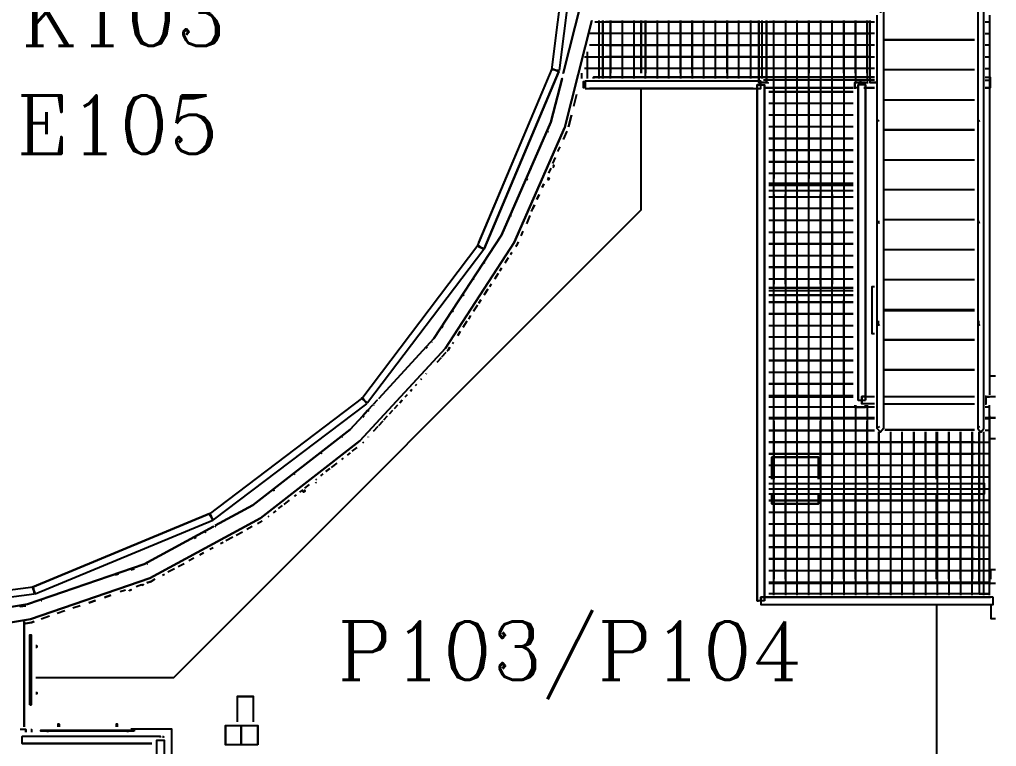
# Model space of a CAD drawing. Extents: x -57244 to 324435, y 15553 to 159369.
# Drawn here: x 67072 to 75445, y 36926 to 43156 of the extents above; entities that cross this region are included whole.
import ezdxf

# ---------------------------------------------------------------- set-up
doc = ezdxf.new("R2010")
doc.units = 0
doc.header["$LTSCALE"] = 2000
doc.header["$MEASUREMENT"] = 0
doc.layers.add('BASE', color=253, linetype='CONTINUOUS')
doc.styles.add('ROMANC', font='ROMANC', dxfattribs={"height": 0.2})

msp = doc.modelspace()

# ---------------------------------------------------------------- linework, layer by layer
at = {"layer": 'BASE', "linetype": 'Continuous'}
for p, q in [((71977.7, 43149.4), (71746, 42234.4)), ((72003.2, 43135.4), (74398.6, 43135.4)), ((72036.2, 43149.4), (72036.2, 42652.2)), ((72071.1, 43149.4), (72071.1, 42652.2)), ((72071.1, 42652.2), (72071.1, 43149.4)), ((72071.1, 43149.4), (72071.1, 42652.2)), ((73404.3, 43135.4), (72093.6, 43135.4)), ((72136.2, 43149.4), (72136.2, 42697.4)), ((72136.2, 42652.2), (72136.2, 43149.4)), ((72236.2, 43149.4), (72236.2, 42697.4)), ((72236.2, 43149.4), (72236.2, 42652.2)), ((72336.2, 43149.4), (72336.2, 42697.4)), ((72336.2, 43149.4), (72336.2, 42652.2)), ((72400.4, 43149.4), (72400.4, 42697.4)), ((72400.4, 42697.4), (72400.4, 43149.4)), ((72436.2, 43149.4), (72436.2, 42697.4)), ((72436.2, 42652.2), (72436.2, 43149.4)), ((72536.2, 43149.4), (72536.2, 42697.4)), ((72536.2, 43149.4), (72536.2, 42652.2)), ((72636.2, 42697.4), (72636.2, 43149.4)), ((72636.2, 42652.2), (72636.2, 43149.4)), ((72736.2, 42697.4), (72736.2, 43149.4)), ((72736.2, 43149.4), (72736.2, 42652.2)), ((72836.2, 42697.4), (72836.2, 43149.4)), ((72836.2, 43149.4), (72836.2, 42652.2)), ((72936.2, 42697.4), (72936.2, 43149.4)), ((72936.2, 42652.2), (72936.2, 43149.4)), ((73036.2, 42697.4), (73036.2, 43149.4)), ((73036.2, 42652.2), (73036.2, 43149.4)), ((73136.2, 42697.4), (73136.2, 43149.4)), ((73136.2, 43149.4), (73136.2, 42652.2)), ((73236.2, 42697.4), (73236.2, 43149.4)), ((73236.2, 42652.2), (73236.2, 43149.4)), ((73336.2, 43149.4), (73336.2, 42697.4)), ((73336.2, 43149.4), (73336.2, 42652.2)), ((73409.1, 43149.4), (73409.1, 42617.7)), ((73436.2, 42652.2), (73436.2, 43149.4)), ((73473.1, 43149.4), (73473.1, 42617.7)), ((74353.4, 43135.4), (73494.7, 43135.4)), ((73536.2, 42697.4), (73536.2, 43149.4)), ((73536.2, 38223), (73536.2, 43149.4)), ((73636.2, 43149.4), (73636.2, 42697.4)), ((73636.2, 43149.4), (73636.2, 38223)), ((73736.2, 42697.4), (73736.2, 43149.4)), ((73736.2, 38223), (73736.2, 43149.4)), ((73836.2, 43149.4), (73836.2, 42697.4)), ((73836.2, 38223), (73836.2, 43149.4)), ((73936.2, 43149.4), (73936.2, 42697.4)), ((73936.2, 43149.4), (73936.2, 38223)), ((74036.2, 42697.4), (74036.2, 43149.4)), ((74036.2, 38223), (74036.2, 43149.4)), ((74136.2, 42697.4), (74136.2, 43149.4)), ((74136.2, 43149.4), (74136.2, 38223)), ((74236.2, 42697.4), (74236.2, 43149.4)), ((74236.2, 43149.4), (74236.2, 42607)), ((74336.2, 42697.4), (74336.2, 43149.4)), ((74336.2, 43149.4), (74336.2, 42607)), ((75347.7, 43135.4), (75386.6, 43135.4)), ((75386.6, 43194.6), (75386.6, 39940.5)), ((75386.6, 43194.6), (75386.6, 39940.5)), ((75386.6, 43194.6), (75386.6, 39940.5)), ((75386.6, 43194.6), (75386.6, 42567.7)), ((74398.6, 43035.4), (71958, 43035.4)), ((73404.3, 43035.4), (72093.6, 43035.4)), ((73494.7, 43035.4), (74353.4, 43035.4)), ((74489, 42983.1), (75257.3, 42983.1)), ((75257.3, 42983.1), (74489, 42983.1)), ((75347.7, 43035.4), (75386.6, 43035.4)), ((71936.2, 42878.2), (71936.2, 42652.2)), ((74398.6, 42935.4), (71958, 42935.4)), ((72093.6, 42935.4), (73404.3, 42935.4)), ((74353.4, 42935.4), (73494.7, 42935.4)), ((75386.6, 42935.4), (75347.7, 42935.4)), ((71912.8, 42835.4), (74398.6, 42835.4)), ((73404.3, 42835.4), (72093.6, 42835.4)), ((74353.4, 42835.4), (73494.7, 42835.4)), ((75347.7, 42835.4), (75386.6, 42835.4)), ((71008.9, 41245.2), (71636.2, 42734.3)), ((71665, 42722.2), (71636.2, 42734.3)), ((74398.6, 42735.4), (71912.8, 42735.4)), ((73404.3, 42735.4), (72093.6, 42735.4)), ((74353.4, 42735.4), (73494.7, 42735.4)), ((75257.3, 42726), (74489, 42726)), ((75257.3, 42726), (74489, 42726)), ((75347.7, 42735.4), (75386.6, 42735.4)), ((71891.1, 42652.2), (71891.1, 42697.4)), ((71891.1, 42652.2), (71891.1, 42697.4)), ((71891.1, 42652.2), (71891.1, 42697.4)), ((71891.1, 42652.2), (71891.1, 42697.4)), ((72048.4, 42663.2), (74398.6, 42663.2)), ((74398.6, 42663.2), (72048.4, 42663.2)), ((72071.1, 42652.2), (72071.1, 42663.2)), ((74398.6, 42635.4), (73449.5, 42635.4)), ((74275.9, 42607), (74275.9, 42624.8)), ((74423.1, 42617.7), (74423.1, 42652.2)), ((75347.7, 42635.4), (75386.6, 42635.4)), ((73359.1, 42566.5), (71958, 42566.5)), ((73425.6, 42597.7), (73394.3, 42597.7)), ((73438.4, 42617.7), (73404.3, 42617.7)), ((73443.7, 42617.7), (73486.6, 42617.7)), ((73449.5, 42572.2), (74217.8, 42572.2)), ((74217.8, 42572.2), (73449.5, 42572.2)), ((74217.8, 42572.2), (73449.5, 42572.2)), ((73449.5, 42572.2), (74217.8, 42572.2)), ((73456.8, 38177.8), (73456.8, 42597.7)), ((73486.6, 42607), (73486.6, 42617.7)), ((73536.2, 42561.8), (73536.2, 41793.5)), ((73636.2, 42561.8), (73636.2, 41793.5)), ((73736.2, 41793.5), (73736.2, 42561.8)), ((73836.2, 42561.8), (73836.2, 41793.5)), ((73936.2, 42561.8), (73936.2, 41793.5)), ((74036.2, 41793.5), (74036.2, 42561.8)), ((74136.2, 42561.8), (74136.2, 41793.5)), ((74273.4, 42617.7), (74230.6, 42617.7)), ((74263, 42572.2), (74230.6, 42572.2)), ((74278.7, 42617.7), (74321.6, 42617.7)), ((74308.2, 42572.2), (74398.6, 42572.2)), ((74398.6, 42572.2), (74308.2, 42572.2)), ((74308.2, 42572.2), (74398.6, 42572.2)), ((74398.6, 42572.2), (74308.2, 42572.2)), ((74322.8, 42597.7), (74322.8, 39895.3)), ((74398.6, 42567.7), (74353.4, 42567.7)), ((74423.1, 42617.7), (74359.1, 42617.7)), ((74359.1, 42617.7), (74388.9, 42617.7)), ((75386.6, 42567.7), (75347.7, 42567.7)), ((71822.4, 42414.3), (71848.4, 42516.7)), ((71822.4, 42414.3), (71848.4, 42516.7)), ((74217.8, 42535.4), (73494.7, 42535.4)), ((73494.7, 42535.4), (74217.8, 42535.4)), ((74489, 42468.8), (75257.3, 42468.8)), ((74489, 42468.8), (75257.3, 42468.8)), ((74217.8, 42435.4), (73494.7, 42435.4)), ((74217.8, 42435.4), (73494.7, 42435.4)), ((71802.6, 42335.9), (71777.2, 42235.8)), ((71777.2, 42235.8), (71802.6, 42335.9)), ((74217.8, 42335.4), (73494.7, 42335.4)), ((74217.8, 42335.4), (73494.7, 42335.4)), ((74217.8, 42235.4), (73494.7, 42235.4)), ((74217.8, 42235.4), (73494.7, 42235.4)), ((74489, 42211.7), (75257.3, 42211.7)), ((75257.3, 42211.7), (74489, 42211.7)), ((71596.5, 42191.1), (71600.5, 42200.3)), ((71596.5, 42191.1), (71600.5, 42200.3)), ((71596.5, 42191.1), (71600.5, 42200.3)), ((71596.5, 42191.1), (71600.5, 42200.3)), ((71600.5, 42200.3), (71596.5, 42191.1)), ((71596.5, 42191.1), (71600.5, 42200.3)), ((71600.5, 42200.3), (71596.5, 42191.1)), ((71596.5, 42191.1), (71600.5, 42200.3)), ((71600.5, 42200.3), (71596.5, 42191.1)), ((71596.5, 42191.1), (71600.5, 42200.3)), ((71600.5, 42200.3), (71596.5, 42191.1)), ((71596.5, 42191.1), (71600.5, 42200.3)), ((71600.5, 42200.3), (71596.5, 42191.1)), ((71596.5, 42191.1), (71600.5, 42200.3)), ((71600.5, 42200.3), (71596.5, 42191.1)), ((71596.5, 42191.1), (71600.5, 42200.3)), ((71763.7, 42200.3), (71732, 42128.1)), ((71763.7, 42200.3), (71732, 42128.1)), ((74217.8, 42135.4), (73494.7, 42135.4)), ((73494.7, 42135.4), (74217.8, 42135.4)), ((71686.8, 42025), (71704.2, 42064.7)), ((71686.8, 42025), (71704.2, 42064.7)), ((74217.8, 42035.4), (73494.7, 42035.4)), ((73494.7, 42035.4), (74217.8, 42035.4)), ((71641.7, 41922), (71664.6, 41974.3)), ((71641.7, 41922), (71664.6, 41974.3)), ((74489, 41954.5), (75257.3, 41954.5)), ((74489, 41954.5), (75257.3, 41954.5)), ((71461.7, 41883.9), (71460.9, 41882)), ((71461.7, 41883.9), (71460.9, 41882)), ((71460.9, 41882), (71461.7, 41883.9)), ((71461.7, 41883.9), (71460.9, 41882)), ((71460.9, 41882), (71461.7, 41883.9)), ((71461.7, 41883.9), (71460.9, 41882)), ((71461.7, 41883.9), (71460.9, 41882)), ((71461.7, 41883.9), (71460.9, 41882)), ((71461.7, 41883.9), (71460.9, 41882)), ((71461.7, 41883.9), (71460.9, 41882)), ((71461.7, 41883.9), (71460.9, 41882)), ((71461.7, 41883.9), (71460.9, 41882)), ((71461.7, 41883.9), (71460.9, 41882)), ((71461.7, 41883.9), (71460.9, 41882)), ((71461.7, 41883.9), (71460.9, 41882)), ((71461.7, 41883.9), (71460.9, 41882)), ((71624.9, 41883.9), (71605.1, 41838.7)), ((71624.9, 41883.9), (71605.1, 41838.7)), ((73494.7, 41935.4), (74217.8, 41935.4)), ((74217.8, 41935.4), (73494.7, 41935.4)), ((71415.7, 41778.9), (71422.1, 41793.5)), ((71415.7, 41778.9), (71422.1, 41793.5)), ((71422.1, 41793.5), (71415.7, 41778.9)), ((71422.1, 41793.5), (71415.7, 41778.9)), ((71415.7, 41778.9), (71422.1, 41793.5)), ((71422.1, 41793.5), (71415.7, 41778.9)), ((71422.1, 41793.5), (71415.7, 41778.9)), ((71415.7, 41778.9), (71422.1, 41793.5)), ((71422.1, 41793.5), (71415.7, 41778.9)), ((71415.7, 41778.9), (71422.1, 41793.5)), ((71422.1, 41793.5), (71415.7, 41778.9)), ((71415.7, 41778.9), (71422.1, 41793.5)), ((71422.1, 41793.5), (71415.7, 41778.9)), ((71415.7, 41778.9), (71422.1, 41793.5)), ((71422.1, 41793.5), (71415.7, 41778.9)), ((71415.7, 41778.9), (71422.1, 41793.5)), ((74217.8, 41835.4), (73494.7, 41835.4)), ((74217.8, 41835.4), (73494.7, 41835.4)), ((71565.5, 41748.3), (71551.3, 41715.9)), ((71551.3, 41715.9), (71565.5, 41748.3)), ((73494.7, 41753.4), (74217.8, 41753.4)), ((73494.7, 41753.4), (74217.8, 41753.4)), ((73494.7, 41735.4), (74217.8, 41735.4)), ((71525.8, 41657.9), (71506.1, 41612.9)), ((71506.1, 41612.9), (71525.8, 41657.9)), ((74217.8, 41689.4), (73494.7, 41689.4)), ((74217.8, 41689.4), (73494.7, 41689.4)), ((73494.7, 41635.4), (74217.8, 41635.4)), ((73494.7, 41635.4), (74217.8, 41635.4)), ((73536.2, 41657.9), (73536.2, 40889.6)), ((73636.2, 40889.6), (73636.2, 41657.9)), ((73736.2, 40889.6), (73736.2, 41657.9)), ((73836.2, 40889.6), (73836.2, 41657.9)), ((73936.2, 40889.6), (73936.2, 41657.9)), ((74036.2, 41657.9), (74036.2, 40889.6)), ((74136.2, 41657.9), (74136.2, 40889.6)), ((75257.3, 41697.4), (74489, 41697.4)), ((75257.3, 41697.4), (74489, 41697.4)), ((71460.9, 41509.8), (71486.2, 41567.5)), ((71486.2, 41567.5), (71472.2, 41535.7)), ((74217.8, 41535.4), (73494.7, 41535.4)), ((74217.8, 41535.4), (73494.7, 41535.4)), ((71280.1, 41469.8), (71283.3, 41477.1)), ((71283.3, 41477.1), (71280.1, 41469.8)), ((71280.1, 41469.8), (71283.3, 41477.1)), ((71280.1, 41469.8), (71283.3, 41477.1)), ((71280.1, 41469.8), (71283.3, 41477.1)), ((71280.1, 41469.8), (71283.3, 41477.1)), ((71280.1, 41469.8), (71283.3, 41477.1)), ((71280.1, 41469.8), (71283.3, 41477.1)), ((71280.1, 41469.8), (71283.3, 41477.1)), ((71280.1, 41469.8), (71283.3, 41477.1)), ((71280.1, 41469.8), (71283.3, 41477.1)), ((71280.1, 41469.8), (71283.3, 41477.1)), ((71280.1, 41469.8), (71283.3, 41477.1)), ((71280.1, 41469.8), (71283.3, 41477.1)), ((71280.1, 41469.8), (71283.3, 41477.1)), ((71280.1, 41469.8), (71283.3, 41477.1)), ((71446.5, 41477.1), (71415.7, 41406.8)), ((73494.7, 41435.4), (74217.8, 41435.4)), ((73494.7, 41435.4), (74217.8, 41435.4)), ((75257.3, 41440.2), (74489, 41440.2)), ((75257.3, 41440.2), (74489, 41440.2)), ((71370.5, 41303.8), (71387.1, 41341.6)), ((73494.7, 41335.4), (74217.8, 41335.4)), ((73494.7, 41335.4), (74217.8, 41335.4)), ((71049.9, 41184.1), (71000.1, 41221.8)), ((71338.5, 41230.9), (71325.3, 41210.7)), ((74217.8, 41235.4), (73494.7, 41235.4)), ((73494.7, 41235.4), (74217.8, 41235.4)), ((71234.9, 41072.3), (71263.2, 41115.6)), ((71234.9, 41072.3), (71263.2, 41115.6)), ((71292.7, 41160.8), (71280.1, 41141.5)), ((71280.1, 41141.5), (71292.7, 41160.8)), ((73494.7, 41135.4), (74217.8, 41135.4)), ((73494.7, 41135.4), (74217.8, 41135.4)), ((75257.3, 41183.1), (74489, 41183.1)), ((75257.3, 41183.1), (74489, 41183.1)), ((71055.1, 41070.4), (71054.1, 41068.9)), ((71055.1, 41070.4), (71054.1, 41068.9)), ((74217.8, 41035.4), (73494.7, 41035.4)), ((73494.7, 41035.4), (74217.8, 41035.4)), ((71174.6, 40980), (71144.5, 40933.9)), ((71144.5, 40933.9), (71174.6, 40980)), ((71189.7, 41003.1), (71204.1, 41025.2)), ((71204.1, 41025.2), (71189.7, 41003.1)), ((70963.7, 40930.6), (70966.5, 40934.8)), ((70966.5, 40934.8), (70963.7, 40930.6)), ((71115.5, 40889.6), (71099.3, 40864.8)), ((71115.5, 40889.6), (71099.3, 40864.8)), ((73494.7, 40935.4), (74217.8, 40935.4)), ((73494.7, 40935.4), (74217.8, 40935.4)), ((75257.3, 40926), (74489, 40926)), ((75257.3, 40926), (74489, 40926)), ((70877.9, 40799.2), (70873.3, 40792.2)), ((70877.9, 40799.2), (70873.3, 40792.2)), ((71054.1, 40795.6), (71086, 40844.4)), ((71086, 40844.4), (71054.1, 40795.6)), ((74217.8, 40857.1), (73494.7, 40857.1)), ((73494.7, 40857.1), (74217.8, 40857.1)), ((73494.7, 40835.4), (74217.8, 40835.4)), ((73494.7, 40793.1), (74217.8, 40793.1)), ((73494.7, 40793.1), (74217.8, 40793.1)), ((74217.8, 40793.1), (73494.7, 40793.1)), ((70963.7, 40657.2), (70997.4, 40708.8)), ((70997.4, 40708.8), (70963.7, 40657.2)), ((71008.9, 40726.4), (71026.9, 40754)), ((71026.9, 40754), (71008.9, 40726.4)), ((74217.8, 40735.4), (73494.7, 40735.4)), ((73494.7, 40735.4), (74217.8, 40735.4)), ((73536.2, 39940.5), (73536.2, 40754)), ((73636.2, 40754), (73636.2, 39940.5)), ((73736.2, 40754), (73736.2, 39940.5)), ((73836.2, 39940.5), (73836.2, 40754)), ((73936.2, 40754), (73936.2, 39940.5)), ((74036.2, 39940.5), (74036.2, 40754)), ((74136.2, 39940.5), (74136.2, 40754)), ((70782.9, 40653.8), (70789.3, 40663.6)), ((70789.3, 40663.6), (70782.9, 40653.8)), ((70938.4, 40618.4), (70918.5, 40588.1)), ((70938.4, 40618.4), (70918.5, 40588.1)), ((74217.8, 40635.4), (73494.7, 40635.4)), ((73494.7, 40635.4), (74217.8, 40635.4)), ((75257.3, 40668.8), (74489, 40668.8)), ((75257.3, 40668.8), (74489, 40668.8)), ((74489, 40661.7), (75257.3, 40661.7)), ((74489, 40661.7), (75257.3, 40661.7)), ((70692.5, 40515.5), (70700.7, 40528)), ((70700.7, 40528), (70692.5, 40515.5)), ((70873.3, 40518.9), (70908.8, 40573.2)), ((70873.3, 40518.9), (70908.8, 40573.2)), ((73494.7, 40535.4), (74217.8, 40535.4)), ((73494.7, 40535.4), (74217.8, 40535.4)), ((70849.8, 40482.8), (70828.1, 40449.7)), ((70828.1, 40449.7), (70849.8, 40482.8)), ((70606.2, 40392.4), (70602.1, 40388)), ((70606.2, 40392.4), (70602.1, 40388)), ((70606.2, 40392.4), (70602.1, 40388)), ((70606.2, 40392.4), (70602.1, 40388)), ((70606.2, 40392.4), (70602.1, 40388)), ((70606.2, 40392.4), (70602.1, 40388)), ((70606.2, 40392.4), (70602.1, 40388)), ((70606.2, 40392.4), (70602.1, 40388)), ((70606.2, 40392.4), (70602.1, 40388)), ((70606.2, 40392.4), (70602.1, 40388)), ((70606.2, 40392.4), (70602.1, 40388)), ((70606.2, 40392.4), (70602.1, 40388)), ((70606.2, 40392.4), (70602.1, 40388)), ((70606.2, 40392.4), (70602.1, 40388)), ((70782.9, 40380.5), (70790.7, 40392.4)), ((70782.9, 40380.5), (70790.7, 40392.4)), ((74217.8, 40435.4), (73494.7, 40435.4)), ((74217.8, 40435.4), (73494.7, 40435.4)), ((75257.3, 40411.7), (74489, 40411.7)), ((74489, 40411.7), (75257.3, 40411.7)), ((70556.9, 40338.9), (70564.6, 40347.3)), ((70564.6, 40347.3), (70556.9, 40338.9)), ((70564.6, 40347.3), (70556.9, 40338.9)), ((70564.6, 40347.3), (70556.9, 40338.9)), ((70564.6, 40347.3), (70556.9, 40338.9)), ((70564.6, 40347.3), (70556.9, 40338.9)), ((70564.6, 40347.3), (70556.9, 40338.9)), ((70564.6, 40347.3), (70556.9, 40338.9)), ((70564.6, 40347.3), (70556.9, 40338.9)), ((70564.6, 40347.3), (70556.9, 40338.9)), ((70564.6, 40347.3), (70556.9, 40338.9)), ((70564.6, 40347.3), (70556.9, 40338.9)), ((70564.6, 40347.3), (70556.9, 40338.9)), ((70564.6, 40347.3), (70556.9, 40338.9)), ((70726.2, 40302.1), (70692.5, 40265.5)), ((70692.5, 40265.5), (70726.2, 40302.1)), ((70742.3, 40318.7), (70737.7, 40312.8)), ((74217.8, 40335.4), (73494.7, 40335.4)), ((74217.8, 40335.4), (73494.7, 40335.4)), ((70684.6, 40256.9), (70647.3, 40216.4)), ((70684.6, 40256.9), (70647.3, 40216.4)), ((74217.8, 40235.4), (73494.7, 40235.4)), ((73494.7, 40235.4), (74217.8, 40235.4)), ((70556.9, 40118.2), (70559.8, 40121.3)), ((70556.9, 40118.2), (70559.8, 40121.3)), ((73494.7, 40135.4), (74217.8, 40135.4)), ((73494.7, 40135.4), (74217.8, 40135.4)), ((75257.3, 40154.5), (74489, 40154.5)), ((74489, 40154.5), (75257.3, 40154.5)), ((70466.6, 40020), (70476.5, 40030.9)), ((70466.6, 40020), (70476.5, 40030.9)), ((70518.2, 40076.1), (70511.8, 40069.1)), ((70518.2, 40076.1), (70511.8, 40069.1)), ((74217.8, 40035.4), (73494.7, 40035.4)), ((73494.7, 40035.4), (74217.8, 40035.4)), ((75392.9, 40103.7), (75438.1, 40103.7)), ((70393.3, 39940.5), (70376.2, 39921.8)), ((70376.2, 39921.8), (70393.3, 39940.5)), ((70434.9, 39985.7), (70421.4, 39970.9)), ((70421.4, 39970.9), (70434.9, 39985.7)), ((70105, 39859.4), (70138, 39895.3)), ((70351.7, 39895.3), (70331, 39872.7)), ((70331, 39872.7), (70351.7, 39895.3)), ((73494.7, 39935.4), (74217.8, 39935.4)), ((73494.7, 39923.7), (74217.8, 39923.7)), ((74217.8, 39923.7), (73494.7, 39923.7)), ((74291.6, 39925), (74291.6, 39862.5)), ((74489, 39925), (75257.3, 39925)), ((74489, 39862.5), (75257.3, 39862.5)), ((75347.7, 39923.7), (75386.6, 39923.7)), ((75438.1, 39923.7), (75347.7, 39923.7)), ((75438.1, 39923.7), (75347.7, 39923.7)), ((70054.8, 39804.9), (70014.6, 39761.2)), ((70059.8, 39810.3), (70096.4, 39850.1)), ((70065.3, 39804.9), (70059.8, 39798.9)), ((70065.3, 39804.9), (70059.8, 39798.9)), ((70065.3, 39804.9), (70059.8, 39798.9)), ((70059.8, 39798.9), (70065.3, 39804.9)), ((70065.3, 39804.9), (70059.8, 39798.9)), ((70065.3, 39804.9), (70059.8, 39798.9)), ((70065.3, 39804.9), (70059.8, 39798.9)), ((70065.3, 39804.9), (70059.8, 39798.9)), ((70065.3, 39804.9), (70059.8, 39798.9)), ((70065.3, 39804.9), (70059.8, 39798.9)), ((70065.3, 39804.9), (70059.8, 39798.9)), ((70065.3, 39804.9), (70059.8, 39798.9)), ((70065.3, 39804.9), (70059.8, 39798.9)), ((70065.3, 39804.9), (70059.8, 39798.9)), ((70105, 39848), (70106.9, 39850.1)), ((70106.9, 39850.1), (70105, 39848)), ((70106.9, 39850.1), (70105, 39848)), ((70106.9, 39850.1), (70105, 39848)), ((70106.9, 39850.1), (70105, 39848)), ((70106.9, 39850.1), (70105, 39848)), ((70106.9, 39850.1), (70105, 39848)), ((70106.9, 39850.1), (70105, 39848)), ((70106.9, 39850.1), (70105, 39848)), ((70106.9, 39850.1), (70105, 39848)), ((70106.9, 39850.1), (70105, 39848)), ((70106.9, 39850.1), (70105, 39848)), ((70106.9, 39850.1), (70105, 39848)), ((70106.9, 39850.1), (70105, 39848)), ((70268.5, 39804.9), (70240.6, 39774.5)), ((70268.5, 39804.9), (70240.6, 39774.5)), ((70310.1, 39850.1), (70285.8, 39823.6)), ((70285.8, 39823.6), (70310.1, 39850.1)), ((74398.6, 39835.4), (73494.7, 39835.4)), ((74236.2, 39850.1), (74236.2, 38223)), ((74336.2, 39850.1), (74336.2, 38223)), ((75386.6, 39835.4), (75347.7, 39835.4)), ((75386.6, 38223), (75386.6, 39850.1)), ((70014.6, 39749.8), (70023.7, 39759.7)), ((70014.6, 39749.8), (70023.7, 39759.7)), ((70023.7, 39759.7), (70014.6, 39749.8)), ((70014.6, 39749.8), (70023.7, 39759.7)), ((70023.7, 39759.7), (70014.6, 39749.8)), ((70014.6, 39749.8), (70023.7, 39759.7)), ((70023.7, 39759.7), (70014.6, 39749.8)), ((70014.6, 39749.8), (70023.7, 39759.7)), ((70023.7, 39759.7), (70014.6, 39749.8)), ((70014.6, 39749.8), (70023.7, 39759.7)), ((70023.7, 39759.7), (70014.6, 39749.8)), ((70014.6, 39749.8), (70023.7, 39759.7)), ((70023.7, 39759.7), (70014.6, 39749.8)), ((70014.6, 39749.8), (70023.7, 39759.7)), ((70150.2, 39676.4), (70185.3, 39714.5)), ((70185.3, 39714.5), (70150.2, 39676.4)), ((70195.4, 39725.5), (70226.9, 39759.7)), ((70195.4, 39725.5), (70226.9, 39759.7)), ((73494.7, 39743.7), (74398.6, 39743.7)), ((74398.6, 39743.7), (73494.7, 39743.7)), ((73494.7, 39743.7), (74398.6, 39743.7)), ((74398.6, 39735.4), (73494.7, 39735.4)), ((73536.2, 39714.5), (73536.2, 39217.4)), ((73636.2, 39714.5), (73636.2, 39217.4)), ((73736.2, 39217.4), (73736.2, 39714.5)), ((73836.2, 39217.4), (73836.2, 39714.5)), ((73936.2, 39217.4), (73936.2, 39714.5)), ((74036.2, 39714.5), (74036.2, 39217.4)), ((74136.2, 39714.5), (74136.2, 39217.4)), ((74236.2, 39714.5), (74236.2, 39217.4)), ((74336.2, 39217.4), (74336.2, 39714.5)), ((75438.1, 39743.7), (75347.7, 39743.7)), ((75347.7, 39743.7), (75438.1, 39743.7)), ((75347.7, 39743.7), (75438.1, 39743.7)), ((75386.6, 39735.4), (75347.7, 39735.4)), ((75386.6, 39759.7), (75386.6, 38313.4)), ((75386.6, 38313.4), (75386.6, 39759.7)), ((70143.7, 39669.3), (70105, 39627.3)), ((70105, 39627.3), (70143.7, 39669.3)), ((74398.6, 39635.4), (73494.7, 39635.4)), ((73494.7, 39635.4), (74398.6, 39635.4)), ((74436.2, 39624.1), (74436.2, 39217.4)), ((74436.2, 38223), (74436.2, 39624.1)), ((74489, 39640.2), (75257.3, 39640.2)), ((75257.3, 39640.2), (74489, 39640.2)), ((74536.2, 39624.1), (74536.2, 39217.4)), ((74536.2, 39624.1), (74536.2, 38223)), ((74636.2, 39217.4), (74636.2, 39624.1)), ((74636.2, 38223), (74636.2, 39624.1)), ((74736.2, 39624.1), (74736.2, 39217.4)), ((74736.2, 38223), (74736.2, 39624.1)), ((74836.2, 39217.4), (74836.2, 39624.1)), ((74836.2, 39624.1), (74836.2, 38223)), ((74931.1, 39217.4), (74931.1, 39624.1)), ((74931.1, 39624.1), (74931.1, 39217.4)), ((74936.2, 39217.4), (74936.2, 39624.1)), ((74936.2, 39624.1), (74936.2, 38223)), ((75036.2, 39217.4), (75036.2, 39624.1)), ((75036.2, 39624.1), (75036.2, 38223)), ((75136.2, 39217.4), (75136.2, 39624.1)), ((75136.2, 39624.1), (75136.2, 38223)), ((75236.2, 39624.1), (75236.2, 39217.4)), ((75236.2, 38223), (75236.2, 39624.1)), ((75295.6, 39172.2), (75295.6, 39624.1)), ((75336.2, 38223), (75336.2, 39624.1)), ((75386.6, 39635.4), (75347.7, 39635.4)), ((69833.8, 39576.4), (69837, 39578.9)), ((69833.8, 39576.4), (69837, 39578.9)), ((69833.8, 39576.4), (69837, 39578.9)), ((69837, 39578.9), (69833.8, 39576.4)), ((69833.8, 39576.4), (69837, 39578.9)), ((69833.8, 39576.4), (69837, 39578.9)), ((69833.8, 39576.4), (69837, 39578.9)), ((69833.8, 39576.4), (69837, 39578.9)), ((69833.8, 39576.4), (69837, 39578.9)), ((69833.8, 39576.4), (69837, 39578.9)), ((69833.8, 39576.4), (69837, 39578.9)), ((69833.8, 39576.4), (69837, 39578.9)), ((69833.8, 39576.4), (69837, 39578.9)), ((69833.8, 39576.4), (69837, 39578.9)), ((70014.6, 39529.1), (70018.9, 39533.7)), ((70018.9, 39533.7), (70014.6, 39529.1)), ((70060.5, 39578.9), (70059.8, 39578.2)), ((70059.8, 39578.2), (70060.5, 39578.9)), ((75257.3, 39535.4), (73494.7, 39535.4)), ((73494.7, 39535.4), (75386.6, 39535.4)), ((75438.1, 39563.7), (75392.9, 39563.7)), ((75438.1, 39563.7), (75392.9, 39563.7)), ((69662.8, 39443.3), (69653, 39435.7)), ((69653, 39435.7), (69662.8, 39443.3)), ((69662.8, 39443.3), (69653, 39435.7)), ((69662.8, 39443.3), (69653, 39435.7)), ((69662.8, 39443.3), (69653, 39435.7)), ((69662.8, 39443.3), (69653, 39435.7)), ((69662.8, 39443.3), (69653, 39435.7)), ((69662.8, 39443.3), (69653, 39435.7)), ((69662.8, 39443.3), (69653, 39435.7)), ((69662.8, 39443.3), (69653, 39435.7)), ((69662.8, 39443.3), (69653, 39435.7)), ((69662.8, 39443.3), (69653, 39435.7)), ((69662.8, 39443.3), (69653, 39435.7)), ((69662.8, 39443.3), (69653, 39435.7)), ((69906.2, 39443.3), (69879, 39422.2)), ((69906.2, 39443.3), (69879, 39422.2)), ((69924.2, 39457.3), (69964.3, 39488.5)), ((69924.2, 39457.3), (69964.3, 39488.5)), ((69833.8, 39387), (69848.1, 39398.1)), ((69833.8, 39387), (69848.1, 39398.1)), ((73494.7, 39435.4), (75257.3, 39435.4)), ((75386.6, 39435.4), (73494.7, 39435.4)), ((73521.1, 39406.2), (73521.1, 39217.4)), ((73921.1, 39406.2), (73921.1, 39217.4)), ((69698.2, 39281.5), (69732, 39307.7)), ((69732, 39307.7), (69698.2, 39281.5)), ((69790.1, 39352.9), (69743.4, 39316.6)), ((69790.1, 39352.9), (69743.4, 39316.6)), ((75257.3, 39335.4), (73494.7, 39335.4)), ((75386.6, 39335.4), (73494.7, 39335.4)), ((69430.6, 39262.5), (69427.1, 39259.8)), ((69430.6, 39262.5), (69427.1, 39259.8)), ((69427.1, 39259.8), (69430.6, 39262.5)), ((69430.6, 39262.5), (69427.1, 39259.8)), ((69430.6, 39262.5), (69427.1, 39259.8)), ((69427.1, 39259.8), (69430.6, 39262.5)), ((69430.6, 39262.5), (69427.1, 39259.8)), ((69427.1, 39259.8), (69430.6, 39262.5)), ((69430.6, 39262.5), (69427.1, 39259.8)), ((69427.1, 39259.8), (69430.6, 39262.5)), ((69430.6, 39262.5), (69427.1, 39259.8)), ((69427.1, 39259.8), (69430.6, 39262.5)), ((69430.6, 39262.5), (69427.1, 39259.8)), ((69427.1, 39259.8), (69430.6, 39262.5)), ((69615.9, 39217.4), (69607.8, 39211.1)), ((69615.9, 39217.4), (69607.8, 39211.1)), ((69653, 39246.3), (69673.9, 39262.5)), ((69653, 39246.3), (69673.9, 39262.5)), ((75257.3, 39235.4), (73494.7, 39235.4)), ((75386.6, 39235.4), (73494.7, 39235.4)), ((69256.4, 39127), (69246.3, 39119.1)), ((69246.3, 39119.1), (69256.4, 39127)), ((69246.3, 39119.1), (69256.4, 39127)), ((69246.3, 39119.1), (69256.4, 39127)), ((69256.4, 39127), (69246.3, 39119.1)), ((69246.3, 39119.1), (69256.4, 39127)), ((69256.4, 39127), (69246.3, 39119.1)), ((69246.3, 39119.1), (69256.4, 39127)), ((69256.4, 39127), (69246.3, 39119.1)), ((69246.3, 39119.1), (69256.4, 39127)), ((69256.4, 39127), (69246.3, 39119.1)), ((69246.3, 39119.1), (69256.4, 39127)), ((69256.4, 39127), (69246.3, 39119.1)), ((69246.3, 39119.1), (69256.4, 39127)), ((69499.7, 39127), (69472.2, 39105.6)), ((69499.7, 39127), (69472.2, 39105.6)), ((69517.4, 39140.7), (69557.8, 39172.2)), ((69517.4, 39140.7), (69557.8, 39172.2)), ((73494.7, 39135.4), (75386.6, 39135.4)), ((75295.6, 39088.2), (75295.6, 39179.2)), ((75295.6, 38313.4), (75295.6, 39127)), ((69383.6, 39036.6), (69336.7, 39000)), ((69441.7, 39081.8), (69427.1, 39070.4)), ((69441.7, 39081.8), (69428.3, 39071.4)), ((73494.7, 39035.4), (75257.3, 39035.4)), ((75386.6, 39035.4), (73494.7, 39035.4)), ((73536.2, 39081.8), (73536.2, 38358.6)), ((73636.2, 38358.6), (73636.2, 39081.8)), ((73736.2, 38358.6), (73736.2, 39081.8)), ((73836.2, 38358.6), (73836.2, 39081.8)), ((73936.2, 39081.8), (73936.2, 38358.6)), ((74036.2, 39081.8), (74036.2, 38358.6)), ((74136.2, 38358.6), (74136.2, 39081.8)), ((74236.2, 38358.6), (74236.2, 39081.8)), ((74336.2, 38358.6), (74336.2, 39081.8)), ((74436.2, 38358.6), (74436.2, 39081.8)), ((74536.2, 39081.8), (74536.2, 38358.6)), ((74636.2, 38358.6), (74636.2, 39081.8)), ((74736.2, 38358.6), (74736.2, 39081.8)), ((74836.2, 39081.8), (74836.2, 38358.6)), ((74931.1, 39081.8), (74931.1, 38358.6)), ((74931.1, 38358.6), (74931.1, 39081.8)), ((74936.2, 38358.6), (74936.2, 39081.8)), ((75036.2, 38358.6), (75036.2, 39081.8)), ((75136.2, 38358.6), (75136.2, 39081.8)), ((75236.2, 39081.8), (75236.2, 38358.6)), ((69267.5, 38946.2), (69246.3, 38929.7)), ((69291.5, 38964.9), (69325.5, 38991.4)), ((68703.4, 38922.2), (68699.7, 38920.6)), ((68703.9, 38908.4), (68734.3, 38868.4)), ((69150.2, 38855.8), (69110.7, 38834.4)), ((69209.4, 38901), (69201.1, 38894.5)), ((73494.7, 38935.4), (75257.3, 38935.4)), ((73494.7, 38935.4), (75386.6, 38935.4)), ((68749.1, 38808.7), (68752.6, 38810.6)), ((68749.1, 38808.7), (68752.6, 38810.6)), ((68749.1, 38808.7), (68752.6, 38810.6)), ((68752.6, 38810.6), (68749.1, 38808.7)), ((68749.1, 38808.7), (68752.6, 38810.6)), ((68749.1, 38808.7), (68752.6, 38810.6)), ((68749.1, 38808.7), (68752.6, 38810.6)), ((68749.1, 38808.7), (68752.6, 38810.6)), ((68749.1, 38808.7), (68752.6, 38810.6)), ((68749.1, 38808.7), (68752.6, 38810.6)), ((68749.1, 38808.7), (68752.6, 38810.6)), ((68749.1, 38808.7), (68752.6, 38810.6)), ((68749.1, 38808.7), (68752.6, 38810.6)), ((68749.1, 38808.7), (68752.6, 38810.6)), ((69066.7, 38810.6), (69020.3, 38785.5)), ((73494.7, 38835.4), (75257.3, 38835.4)), ((73494.7, 38835.4), (75386.6, 38835.4)), ((68568.3, 38710.8), (68585.6, 38720.2)), ((68585.6, 38720.2), (68568.3, 38710.8)), ((68585.6, 38720.2), (68568.3, 38710.8)), ((68585.6, 38720.2), (68568.3, 38710.8)), ((68585.6, 38720.2), (68568.3, 38710.8)), ((68585.6, 38720.2), (68568.3, 38710.8)), ((68585.6, 38720.2), (68568.3, 38710.8)), ((68585.6, 38720.2), (68568.3, 38710.8)), ((68585.6, 38720.2), (68568.3, 38710.8)), ((68585.6, 38720.2), (68568.3, 38710.8)), ((68585.6, 38720.2), (68568.3, 38710.8)), ((68585.6, 38720.2), (68568.3, 38710.8)), ((68585.6, 38720.2), (68568.3, 38710.8)), ((68585.6, 38720.2), (68568.3, 38710.8)), ((68658.7, 38759.8), (68669.1, 38765.4)), ((68669.1, 38765.4), (68658.7, 38759.8)), ((68669.1, 38765.4), (68658.7, 38759.8)), ((68669.1, 38765.4), (68658.7, 38759.8)), ((68658.7, 38759.8), (68669.1, 38765.4)), ((68669.1, 38765.4), (68658.7, 38759.8)), ((68658.7, 38759.8), (68669.1, 38765.4)), ((68669.1, 38765.4), (68658.7, 38759.8)), ((68658.7, 38759.8), (68669.1, 38765.4)), ((68669.1, 38765.4), (68658.7, 38759.8)), ((68658.7, 38759.8), (68669.1, 38765.4)), ((68669.1, 38765.4), (68658.7, 38759.8)), ((68658.7, 38759.8), (68669.1, 38765.4)), ((68669.1, 38765.4), (68658.7, 38759.8)), ((68899.7, 38720.2), (68839.5, 38687.6)), ((68929.9, 38736.5), (68983.2, 38765.4)), ((75257.3, 38735.4), (73494.7, 38735.4)), ((73494.7, 38735.4), (75386.6, 38735.4)), ((68732.7, 38629.8), (68703.9, 38614.3)), ((68816.2, 38675), (68794.3, 38663.2)), ((75257.3, 38635.4), (73494.7, 38635.4)), ((73494.7, 38635.4), (75386.6, 38635.4)), ((68565.6, 38539.4), (68523.1, 38516.4)), ((68649.1, 38584.6), (68613.5, 38565.3)), ((75257.3, 38535.4), (73494.7, 38535.4)), ((73494.7, 38535.4), (75386.6, 38535.4)), ((68053, 38449), (68026, 38439.8)), ((68053, 38449), (68026, 38439.8)), ((68026, 38439.8), (68053, 38449)), ((68053, 38449), (68026, 38439.8)), ((68053, 38449), (68026, 38439.8)), ((68053, 38449), (68026, 38439.8)), ((68053, 38449), (68026, 38439.8)), ((68053, 38449), (68026, 38439.8)), ((68053, 38449), (68026, 38439.8)), ((68053, 38449), (68026, 38439.8)), ((68053, 38449), (68026, 38439.8)), ((68053, 38449), (68026, 38439.8)), ((68053, 38449), (68026, 38439.8)), ((68168, 38494.2), (68161.6, 38490.7)), ((68168, 38494.2), (68161.6, 38490.7)), ((68168, 38494.2), (68161.6, 38490.7)), ((68161.6, 38490.7), (68168, 38494.2)), ((68168, 38494.2), (68161.6, 38490.7)), ((68161.6, 38490.7), (68168, 38494.2)), ((68168, 38494.2), (68161.6, 38490.7)), ((68161.6, 38490.7), (68168, 38494.2)), ((68168, 38494.2), (68161.6, 38490.7)), ((68161.6, 38490.7), (68168, 38494.2)), ((68168, 38494.2), (68161.6, 38490.7)), ((68161.6, 38490.7), (68168, 38494.2)), ((68168, 38494.2), (68161.6, 38490.7)), ((68161.6, 38490.7), (68168, 38494.2)), ((68398.6, 38449), (68342.4, 38418.6)), ((68432.7, 38467.5), (68482.1, 38494.2)), ((73494.7, 38435.4), (75257.3, 38435.4)), ((73494.7, 38435.4), (75386.6, 38435.4)), ((67921.3, 38403.8), (67890.4, 38393.2)), ((67921.3, 38403.8), (67890.4, 38393.2)), ((67921.3, 38403.8), (67890.4, 38393.2)), ((67921.3, 38403.8), (67890.4, 38393.2)), ((67921.3, 38403.8), (67890.4, 38393.2)), ((67921.3, 38403.8), (67890.4, 38393.2)), ((67921.3, 38403.8), (67890.4, 38393.2)), ((67921.3, 38403.8), (67890.4, 38393.2)), ((67921.3, 38403.8), (67890.4, 38393.2)), ((67921.3, 38403.8), (67890.4, 38393.2)), ((67921.3, 38403.8), (67890.4, 38393.2)), ((67921.3, 38403.8), (67890.4, 38393.2)), ((67921.3, 38403.8), (67890.4, 38393.2)), ((68297.2, 38394.1), (68315.1, 38403.8)), ((67980.8, 38266.2), (67935.6, 38250.7)), ((67980.8, 38266.2), (67935.6, 38250.7)), ((68071.2, 38297.2), (68118.4, 38313.4)), ((68071.2, 38297.2), (68118.4, 38313.4)), ((68161.6, 38328.3), (68199.5, 38341.3)), ((73494.7, 38335.4), (75386.6, 38335.4)), ((75438.1, 38323.7), (73494.7, 38323.7)), ((75438.1, 38323.7), (73494.7, 38323.7)), ((75438.1, 38323.7), (73494.7, 38323.7)), ((75386.6, 38323.7), (75343.7, 38323.7)), ((67393.2, 38222.5), (67394.7, 38223)), ((67393.2, 38222.5), (67394.7, 38223)), ((67393.2, 38222.5), (67394.7, 38223)), ((67393.2, 38222.5), (67394.7, 38223)), ((67393.2, 38222.5), (67394.7, 38223)), ((67393.2, 38222.5), (67394.7, 38223)), ((67393.2, 38222.5), (67394.7, 38223)), ((67393.2, 38222.5), (67394.7, 38223)), ((67393.2, 38222.5), (67394.7, 38223)), ((67393.2, 38222.5), (67394.7, 38223)), ((67393.2, 38222.5), (67394.7, 38223)), ((67393.2, 38222.5), (67394.7, 38223)), ((67393.2, 38222.5), (67394.7, 38223)), ((67855.1, 38223), (67800, 38204.1)), ((67800, 38204.1), (67855.1, 38223)), ((73425.6, 38205), (75392.9, 38205)), ((75386.6, 38235.4), (73494.7, 38235.4)), ((67126.1, 38132.7), (67076.9, 38124.4)), ((67257.6, 38176), (67263.1, 38177.8)), ((67263.1, 38177.8), (67257.6, 38176)), ((67263.1, 38177.8), (67257.6, 38176)), ((67263.1, 38177.8), (67257.6, 38176)), ((67263.1, 38177.8), (67257.6, 38176)), ((67263.1, 38177.8), (67257.6, 38176)), ((67263.1, 38177.8), (67257.6, 38176)), ((67263.1, 38177.8), (67257.6, 38176)), ((67263.1, 38177.8), (67257.6, 38176)), ((67263.1, 38177.8), (67257.6, 38176)), ((67263.1, 38177.8), (67257.6, 38176)), ((67263.1, 38177.8), (67257.6, 38176)), ((67263.1, 38177.8), (67257.6, 38176)), ((67591.8, 38132.7), (67528.8, 38111)), ((67591.8, 38132.7), (67528.8, 38111)), ((67723.4, 38177.8), (67664.4, 38157.6)), ((67664.4, 38157.6), (67723.4, 38177.8)), ((73425.6, 38142.5), (75392.9, 38142.5)), ((67328.5, 38042.3), (67257.6, 38017.9)), ((67328.5, 38042.3), (67257.6, 38017.9)), ((67460.1, 38087.5), (67393.2, 38064.5)), ((67460.1, 38087.5), (67393.2, 38064.5)), ((75396.1, 38022.7), (75438.1, 38022.7)), ((67111.5, 37093.1), (67111.5, 37997.1)), ((67111.5, 37997.1), (67111.5, 37093.1)), ((67111.5, 37093.1), (67111.5, 37997.1)), ((67115.5, 37093.1), (67115.5, 37997.1)), ((67220.5, 37376.6), (67212.5, 37376.6)), ((68937.6, 37355.1), (68937.6, 37138.3)), ((69077.6, 37138.3), (69077.6, 37355.1)), ((67161.5, 37282.6), (67170.5, 37282.6)), ((67399.5, 37116.5), (67399.5, 37093.1)), ((67411.5, 37116.5), (67411.5, 37093.1)), ((68837.6, 37105.1), (68837.6, 36940.1)), ((69114.6, 36940.1), (69114.6, 37105.1)), ((69114.6, 36940.1), (69114.6, 37105.1)), ((68278.5, 37012.8), (67094.7, 37012.8)), ((67125.5, 37071.5), (67125.5, 37048)), ((67302.8, 37057.5), (67255.5, 37057.5)), ((67310.5, 37057.5), (67310.5, 37048)), ((68000.5, 37048), (68000.5, 37057.5)), ((68055.5, 37057.5), (68026, 37057.5)), ((68309.3, 37002.8), (68309.3, 37011.5))]:
    msp.add_line(p, q, dxfattribs=at)
for points in [[(71732, 42692.4), (71886.7, 43303.2), (71974.1, 44357.9), (71886.7, 45412.7), (71626.9, 46438.6), (71201.8, 47407.8), (70623, 48293.8), (69906.2, 49072.4), (69071, 49722.5), (68703.9, 49921.1)], [(74931.1, 38132.7), (74931.1, 34688.7), (83501.1, 34688.7), (83501.1, 49678.7), (83347.4, 49678.7)], [(74931.1, 38132.7), (74931.1, 34688.7), (83501.1, 34688.7), (83501.1, 49678.7), (83347.4, 49678.7)], [(74424, 43239.8), (74424, 43250.3), (74451.1, 43220.1), (74478.1, 43250.3), (74478.1, 39650.3), (74451.1, 39620.1), (74424, 39650.3), (74424, 43194.6)], [(75284, 43250.3), (75284, 39650.3), (75311.1, 39620.1), (75338.1, 39650.3), (75338.1, 43250.3)], [(71977.7, 43149.4), (71746, 42234.4), (71312.1, 41245.2), (70721.4, 40341), (69989.8, 39546.3)], [(71977.7, 43149.4), (71746, 42234.4), (71977.7, 43149.4)], [(71977.7, 43149.4), (71746, 42234.4), (71977.7, 43149.4)], [(71977.7, 43149.4), (71746, 42234.4), (71977.7, 43149.4)], [(71977.7, 43149.4), (71746, 42234.4), (71977.7, 43149.4)], [(71977.7, 43149.4), (71746, 42234.4), (71977.7, 43149.4)], [(71977.7, 43149.4), (71746, 42234.4), (71977.7, 43149.4)], [(73409.1, 43149.4), (73409.1, 42617.7), (73473.1, 42617.7)], [(73438.9, 42617.7), (73409.1, 42617.7), (73409.1, 43149.4)], [(73473.1, 43149.4), (73473.1, 42617.7), (73409.1, 42617.7), (73409.1, 43149.4)], [(73443.3, 42617.7), (73473.1, 42617.7), (73473.1, 43149.4)], [(74359.1, 43149.4), (74359.1, 42617.7), (74423.1, 42617.7), (74423.1, 42652.2)], [(71008.9, 41209.7), (71053.8, 41190.8), (71693.8, 42710)], [(71634.6, 42730.3), (71636.2, 42734.3), (71665, 42722.2)], [(70150.2, 39908.5), (70623, 40422.1), (71201.8, 41308.1), (71626.9, 42277.3), (71721.9, 42652.2)], [(71912.8, 42574.9), (71905.4, 42570.7), (71905.4, 42624.8), (71912.8, 42620.5)], [(73404.3, 42566.5), (73425.6, 42566.5), (73425.6, 42629), (71958, 42629)], [(71991.1, 42652.2), (71991.1, 42663.2), (72071.1, 42663.2)], [(74398.6, 42663.2), (71991.1, 42663.2), (71991.1, 42652.2)], [(74275.9, 42607), (74275.9, 42624.8), (74306.7, 42607)], [(74393.3, 42617.7), (74423.1, 42617.7), (74423.1, 42652.2)], [(75347.7, 42663.2), (75391.1, 42663.2), (75391.1, 42572.2), (75347.7, 42572.2)], [(67212.5, 37517.9), (68393.6, 37517.9), (72400.4, 41524.7), (72400.4, 42561.8)], [(67212.5, 37517.9), (68393.6, 37517.9), (72400.4, 41524.7), (72400.4, 42561.8)], [(73394.3, 42597.7), (73394.3, 38173.7), (73404.3, 38173.7)], [(73394.3, 42566.5), (73394.3, 42597.7), (73425.6, 42597.7)], [(73404.3, 42617.7), (73486.6, 42617.7), (73486.6, 42607)], [(74321.6, 42607), (74321.6, 42617.7), (74230.6, 42617.7), (74230.6, 42561.8)], [(74230.6, 42561.8), (74230.6, 42617.7), (74321.6, 42617.7), (74321.6, 42607)], [(74273.4, 42617.7), (74230.6, 42617.7), (74230.6, 42561.8)], [(74263, 39893.7), (74260.3, 39893.7), (74260.3, 42597.7)], [(74321.6, 42607), (74321.6, 42617.7), (74278.7, 42617.7)], [(74439.8, 42290.7), (74435.4, 42288.2), (74435.4, 42290.7)], [(75295.4, 42290.7), (75295.4, 42288.2), (75302.5, 42292.3)], [(71649.4, 41889.9), (71655.2, 41903.7), (71641.7, 41909.3)], [(71641.7, 41893.1), (71649.4, 41889.9), (71655.2, 41903.7), (71641.7, 41909.3)], [(71596.5, 41803.6), (71611.1, 41797.5), (71605.4, 41783.6), (71596.5, 41787.3)], [(71611.1, 41797.5), (71605.4, 41783.6), (71596.5, 41787.3)], [(74435.4, 41432), (74435.4, 41413.2), (74443.8, 41418)], [(75302.5, 41417.3), (75295.4, 41413.2), (75295.4, 41432)], [(70997.7, 41218.7), (71000.1, 41221.8), (71025, 41202.9)], [(71025, 41202.9), (71000.1, 41221.8), (70997.7, 41218.7)], [(71325.3, 41210.7), (71338.5, 41230.9), (71347.4, 41251.2)], [(74398.6, 40866.2), (74376.1, 40866.2), (74376.1, 40466.2), (74398.6, 40466.2)], [(74398.6, 40866.2), (74376.1, 40866.2), (74376.1, 40466.2), (74398.6, 40466.2)], [(74443.8, 40543), (74435.4, 40538.2), (74435.4, 40573.2)], [(75302.5, 40542.3), (75295.4, 40538.2), (75295.4, 40573.2)], [(70737.7, 40314.6), (70745, 40322.5), (70761.2, 40347.3)], [(70761.2, 40347.3), (70745, 40322.5), (70737.7, 40314.6)], [(70737.7, 40312.8), (70742.3, 40318.7), (70737.7, 40322.2)], [(70029.3, 39889), (70010.4, 39913.9), (70007, 39911.3)], [(74322.8, 39925), (74291.6, 39925), (74291.6, 39893.7)], [(74398.6, 39862.5), (74291.6, 39862.5), (74291.6, 39925), (74398.6, 39925)], [(75347.7, 39862.5), (75356.6, 39862.5), (75356.6, 39925), (75347.7, 39925)], [(74230.6, 39850.1), (74230.6, 39833.7), (74321.6, 39833.7), (74321.6, 39850.1)], [(75295.6, 39624.1), (75295.6, 38233.7), (75386.6, 38233.7), (75386.6, 39850.1)], [(70013.2, 39759.7), (69906.2, 39643.5), (69071, 38993.4), (68749.1, 38819.2)], [(74443.8, 39668), (74435.4, 39663.2), (74435.4, 39669.3)], [(74454.7, 39624.1), (74451.1, 39620.1), (74447.4, 39624.1)], [(74454, 39624.1), (74451.1, 39621), (74448.1, 39624.1)], [(74454, 39624.1), (74451.1, 39621), (74448.1, 39624.1)], [(75295.4, 39669.3), (75295.4, 39663.2), (75302.5, 39667.3)], [(75314.7, 39624.1), (75311.1, 39620.1), (75307.4, 39624.1)], [(73521.1, 39217.4), (73521.1, 39406.2), (73921.1, 39406.2), (73921.1, 39217.4)], [(73921.1, 39217.4), (73921.1, 39406.2), (73521.1, 39406.2), (73521.1, 39217.4)], [(69607.8, 39190), (69611.5, 39185.2), (69607.8, 39182.3)], [(69607.8, 39190), (69611.5, 39185.2), (69607.8, 39182.3)], [(69492.3, 39127), (69508.4, 39106), (69520.3, 39115.2), (69511.2, 39127)], [(69492.3, 39127), (69508.4, 39106), (69520.3, 39115.2), (69511.2, 39127)], [(73494.7, 39179.2), (75341.1, 39179.2), (75341.1, 39136.4)], [(73494.7, 39179.2), (75341.1, 39179.2), (75341.1, 39088.2), (73494.7, 39088.2)], [(73521.1, 39081.8), (73521.1, 39006.2), (73921.1, 39006.2), (73921.1, 39081.8)], [(73921.1, 39081.8), (73921.1, 39006.2), (73521.1, 39006.2), (73521.1, 39081.8)], [(73921.1, 39081.8), (73921.1, 39006.2), (73521.1, 39006.2), (73521.1, 39081.8)], [(67205.5, 38234.1), (67181.6, 38291.8), (68703.4, 38922.2), (68727.4, 38864.4)], [(68699.7, 38920.6), (68699.7, 38920.6), (68703.4, 38922.2), (68715.4, 38893.3)], [(62399.2, 38810.6), (62992.1, 38489.7), (63993.1, 38146.1), (65037, 37971.9), (66095.3, 37971.9), (67139.2, 38146.1), (68140.2, 38489.7), (68733.2, 38810.6)], [(75396.1, 38358.6), (75396.1, 38442.7), (75438.1, 38442.7)], [(65020.3, 37840.3), (66100.5, 37840.3), (67165.9, 38018), (68187.5, 38368.8)], [(68231.6, 38358.6), (68199.5, 38341.3), (68161.6, 38328.3)], [(65564.5, 38016.9), (65556.3, 38078.9), (67189.5, 38293.9), (67192.8, 38268.2)], [(67193.5, 38262.9), (67189.5, 38293.9), (67185.4, 38293.4), (67185.4, 38293.4)], [(67185.4, 38293.4), (67189.5, 38293.9), (67192.8, 38268.2)], [(68012.5, 38268.2), (68014.6, 38263.2), (68028.4, 38268.9), (68026, 38274.8)], [(68028.4, 38268.9), (68014.6, 38263.2), (68012.5, 38268.2)], [(68118.2, 38313.4), (68120.8, 38307.2), (68134.7, 38312.9), (68134.4, 38313.4)], [(68134.4, 38313.4), (68134.7, 38312.9), (68120.8, 38307.2)], [(75338.4, 38323.7), (75338.4, 38323.7), (75295.6, 38323.7)], [(73425.6, 38173.7), (73425.6, 38205), (73456.8, 38205)], [(75396.1, 38132.7), (75396.1, 38022.7), (75438.1, 38022.7)], [(67196.8, 37997.1), (67173.2, 37989), (67122.1, 37980.4)], [(67122.1, 37980.4), (67173.2, 37989), (67196.8, 37997.1)], [(67212.5, 37788.6), (67220.5, 37788.6), (67220.5, 37776.6)], [(67212.5, 37776.6), (67220.5, 37776.6), (67220.5, 37788.6), (67212.5, 37788.6)], [(67212.5, 37388.6), (67220.5, 37388.6), (67220.5, 37376.6), (67212.5, 37376.6)], [(67411.5, 37093.1), (67411.5, 37116.5), (67399.5, 37116.5), (67399.5, 37093.1)], [(67911.5, 37093.1), (67911.5, 37116.5), (67899.5, 37116.5), (67899.5, 37093.1)], [(67911.5, 37093.1), (67911.5, 37116.5), (67899.5, 37116.5), (67899.5, 37093.1)], [(67125.5, 37048), (67125.5, 37071.5), (67076.9, 37071.5)], [(68206.8, 36950.3), (67094.7, 36950.3), (67094.7, 37012.8), (67096.4, 37012.8)], [(67167.3, 37071.5), (67175.5, 37071.5), (67175.5, 37048)], [(68000.5, 37048), (68000.5, 37057.5), (67310.5, 37057.5), (67310.5, 37048)], [(68026, 37077.5), (68375.5, 37077.5), (68375.5, 36776.8)], [(68280.1, 37002.8), (68280.1, 37012.8), (68278.5, 37012.8), (68278.5, 37002.8)], [(67094.7, 36950.3), (67096.4, 36950.3), (68206.8, 36950.3)], [(68252, 36981.5), (68310.5, 36981.5), (68310.5, 33733.5)], [(68305.5, 37002.8), (68305.5, 37007.5), (68297.2, 37007.5)], [(68297.2, 37007.5), (68305.5, 37007.5), (68305.5, 37002.8)], [(69114.6, 36940.1), (68972.6, 36940.1), (68837.6, 36940.1)]]:
    msp.add_lwpolyline(points, dxfattribs=at)
for points in [[(71696, 42718.3), (71634, 42726.1), (71839.4, 44361.8), (71901.4, 44354)], [(71053.8, 41190.8), (70996.2, 41215.1), (71636.2, 42734.3), (71693.8, 42710)], [(71921.1, 42566.5), (73425.6, 42566.5), (73425.6, 42629), (71921.1, 42629)], [(73456.8, 38173.7), (73394.3, 38173.7), (73394.3, 42597.7), (73456.8, 42597.7)], [(74322.8, 39893.7), (74322.8, 42597.7), (74260.3, 42597.7), (74260.3, 39893.7)], [(71746, 42234.4), (71312.1, 41245.2)], [(71746, 42234.4), (71312.1, 41245.2)], [(71746, 42234.4), (71312.1, 41245.2)], [(71746, 42234.4), (71312.1, 41245.2)], [(71746, 42234.4), (71312.1, 41245.2)], [(71746, 42234.4), (71312.1, 41245.2)], [(70004.4, 39907.9), (71000.1, 41221.8), (71049.9, 41184.1), (70054.2, 39870.1)], [(71312.1, 41245.2), (70721.4, 40341)], [(71312.1, 41245.2), (70721.4, 40341)], [(71312.1, 41245.2), (70721.4, 40341)], [(71312.1, 41245.2), (70721.4, 40341)], [(71312.1, 41245.2), (70721.4, 40341)], [(71312.1, 41245.2), (70721.4, 40341)], [(71055.1, 41070.4), (71054.1, 41068.9)], [(71055.1, 41070.4), (71054.1, 41068.9)], [(71055.1, 41070.4), (71054.1, 41068.9)], [(71055.1, 41070.4), (71054.1, 41068.9)], [(71055.1, 41070.4), (71054.1, 41068.9)], [(71055.1, 41070.4), (71054.1, 41068.9)], [(70966.5, 40934.8), (70963.7, 40930.6)], [(70966.5, 40934.8), (70963.7, 40930.6)], [(70966.5, 40934.8), (70963.7, 40930.6)], [(70966.5, 40934.8), (70963.7, 40930.6)], [(70966.5, 40934.8), (70963.7, 40930.6)], [(70966.5, 40934.8), (70963.7, 40930.6)], [(70877.9, 40799.2), (70873.3, 40792.2)], [(70877.9, 40799.2), (70873.3, 40792.2)], [(70877.9, 40799.2), (70873.3, 40792.2)], [(70877.9, 40799.2), (70873.3, 40792.2)], [(70877.9, 40799.2), (70873.3, 40792.2)], [(70877.9, 40799.2), (70873.3, 40792.2)], [(70789.3, 40663.6), (70782.9, 40653.8)], [(70789.3, 40663.6), (70782.9, 40653.8)], [(70789.3, 40663.6), (70782.9, 40653.8)], [(70789.3, 40663.6), (70782.9, 40653.8)], [(70789.3, 40663.6), (70782.9, 40653.8)], [(70789.3, 40663.6), (70782.9, 40653.8)], [(70700.7, 40528), (70692.5, 40515.5)], [(70700.7, 40528), (70692.5, 40515.5)], [(70700.7, 40528), (70692.5, 40515.5)], [(70700.7, 40528), (70692.5, 40515.5)], [(70700.7, 40528), (70692.5, 40515.5)], [(70700.7, 40528), (70692.5, 40515.5)], [(70721.4, 40341), (69989.8, 39546.3)], [(70721.4, 40341), (69989.8, 39546.3)], [(70721.4, 40341), (69989.8, 39546.3)], [(70721.4, 40341), (69989.8, 39546.3)], [(70721.4, 40341), (69989.8, 39546.3)], [(70721.4, 40341), (69989.8, 39546.3)], [(70048.2, 39864.1), (70010.4, 39913.9), (68696.5, 38918.2), (68734.3, 38868.4)], [(70105, 39859.4), (70138, 39895.3)], [(70014.6, 39761.2), (70054.8, 39804.9)], [(70059.8, 39810.3), (70096.4, 39850.1)], [(69989.8, 39546.3), (69137.4, 38882.9)], [(69989.8, 39546.3), (69137.4, 38882.9)], [(69989.8, 39546.3), (69137.4, 38882.9)], [(69989.8, 39546.3), (69137.4, 38882.9)], [(69989.8, 39546.3), (69137.4, 38882.9)], [(69989.8, 39546.3), (69137.4, 38882.9)], [(68727.4, 38864.4), (68703.4, 38922.2), (67181.6, 38291.8), (67205.5, 38234.1)], [(69137.4, 38882.9), (68187.5, 38368.8)], [(69137.4, 38882.9), (68187.5, 38368.8)], [(69137.4, 38882.9), (68187.5, 38368.8)], [(69137.4, 38882.9), (68187.5, 38368.8)], [(69137.4, 38882.9), (68187.5, 38368.8)], [(69137.4, 38882.9), (68187.5, 38368.8)], [(68187.5, 38368.8), (67165.9, 38018)], [(68187.5, 38368.8), (67165.9, 38018)], [(68187.5, 38368.8), (67165.9, 38018)], [(68187.5, 38368.8), (67165.9, 38018)], [(68187.5, 38368.8), (67165.9, 38018)], [(68187.5, 38368.8), (67165.9, 38018)], [(67197.6, 38232), (65564.5, 38016.9), (65556.3, 38078.9), (67189.5, 38293.9)], [(75416.6, 38205), (73425.6, 38205), (73425.6, 38142.5), (75416.6, 38142.5)], [(67126.1, 38132.7), (67076.9, 38124.4)], [(67126.1, 38132.7), (67076.9, 38124.4)], [(67126.1, 38132.7), (67076.9, 38124.4)], [(67126.1, 38132.7), (67076.9, 38124.4)], [(67126.1, 38132.7), (67076.9, 38124.4)], [(67126.1, 38132.7), (67076.9, 38124.4)], [(67165.9, 38018), (66100.5, 37840.3)], [(67165.9, 38018), (66100.5, 37840.3)], [(67165.9, 38018), (66100.5, 37840.3)], [(67165.9, 38018), (66100.5, 37840.3)], [(67165.9, 38018), (66100.5, 37840.3)], [(67165.9, 38018), (66100.5, 37840.3)], [(67161.5, 37282.6), (67161.5, 37882.6), (67170.5, 37882.6), (67170.5, 37282.6)], [(69007.6, 37355.1), (68937.6, 37355.1), (69007.6, 37355.1), (69077.6, 37355.1)], [(68972.6, 36940.1), (68837.6, 36940.1), (68837.6, 37105.1), (68972.6, 37105.1)], [(69114.6, 36940.1), (68972.6, 36940.1), (68972.6, 37105.1), (69114.6, 37105.1)], [(68055.5, 37057.5), (67255.5, 37057.5), (67255.5, 37066.5), (68055.5, 37066.5)], [(68310.5, 33733.5), (68248, 33733.5), (68248, 36981.5), (68310.5, 36981.5)]]:
    msp.add_lwpolyline(points, close=True, dxfattribs=at)
for p in [(74321.6, 42615.1), (70007, 39911.3), (75295.6, 39179.2), (75295.6, 39179.2), (75338.4, 39179.2)]:
    msp.add_point(p, dxfattribs=at)

# ---------------------------------------------------------------- texts
at = {"layer": 'BASE', "linetype": 'Continuous', "style": 'ROMANC'}
for s, p in [('K103', (67084.8, 42930.8)), ('E105', (67045.4, 42006.2)), ('P103/P104', (69796.4, 37497.9))]:
    msp.add_text(s, height=500, dxfattribs=at).set_placement(p)

# ---------------------------------------------------------------- meshes
at = {"layer": 'BASE', "linetype": 'Continuous'}
mesh = msp.add_polyface(dxfattribs=at)
corners = [(71732, 42692.4), (71886.7, 43303.2), (71886.7, 43303.2), (71974.1, 44357.9), (71974.1, 44357.9), (71886.7, 45412.7), (71886.7, 45412.7), (71626.9, 46438.6), (71626.9, 46438.6), (71201.8, 47407.8), (71201.8, 47407.8), (70623, 48293.8), (70623, 48293.8), (69906.2, 49072.4), (69906.2, 49072.4), (69253.7, 49580.2), (69253.7, 49580.2), (68703.9, 49921.1), (69071, 49722.5), (69071, 49722.5), (69071, 49722.5)]
mesh.append_faces([[corners[k] for k in face] for face in [(0, 0, 2, 1), (1, 2, 4, 3), (3, 4, 6, 5), (5, 6, 8, 7), (7, 8, 10, 9), (9, 10, 12, 11), (11, 12, 14, 13), (13, 14, 16, 15), (17, 17, 19, 18), (15, 16, 20, 19)]], dxfattribs={"vtx0": -1, "vtx2": -1})
mesh = msp.add_polyface(dxfattribs=at)
corners = [(70150.2, 39908.5), (70623, 40422.1), (70623, 40422.1), (71201.8, 41308.1), (71201.8, 41308.1), (71201.8, 41308.1), (71626.9, 42277.3), (71626.9, 42277.3), (71721.9, 42652.2)]
mesh.append_faces([[corners[k] for k in face] for face in [(0, 0, 2, 1), (1, 2, 4, 3), (4, 5, 7, 6), (6, 7, 8, 8)]], dxfattribs={"vtx0": -1, "vtx2": -1})
mesh = msp.add_polyface(dxfattribs=at)
corners = [(68749.1, 38819.2), (69071, 38993.4), (69071, 38993.4), (69906.2, 39643.5), (69906.2, 39643.5), (69906.2, 39643.5), (70013.2, 39759.7)]
mesh.append_faces([[corners[k] for k in face] for face in [(0, 0, 2, 1), (1, 2, 4, 3), (4, 5, 6, 6)]], dxfattribs={"vtx0": -1, "vtx2": -1})
mesh = msp.add_polyface(dxfattribs=at)
corners = [(62399.2, 38810.6), (62992.1, 38489.7), (62992.1, 38489.7), (63993.1, 38146.1), (63993.1, 38146.1), (65037, 37971.9), (65037, 37971.9), (66095.3, 37971.9), (66095.3, 37971.9), (67139.2, 38146.1), (67139.2, 38146.1), (68140.2, 38489.7), (68140.2, 38489.7), (68140.2, 38489.7), (68733.2, 38810.6)]
mesh.append_faces([[corners[k] for k in face] for face in [(0, 0, 2, 1), (1, 2, 4, 3), (3, 4, 6, 5), (5, 6, 8, 7), (7, 8, 10, 9), (9, 10, 12, 11), (12, 13, 14, 14)]], dxfattribs={"vtx0": -1, "vtx2": -1})

doc.saveas('drawing.dxf')
